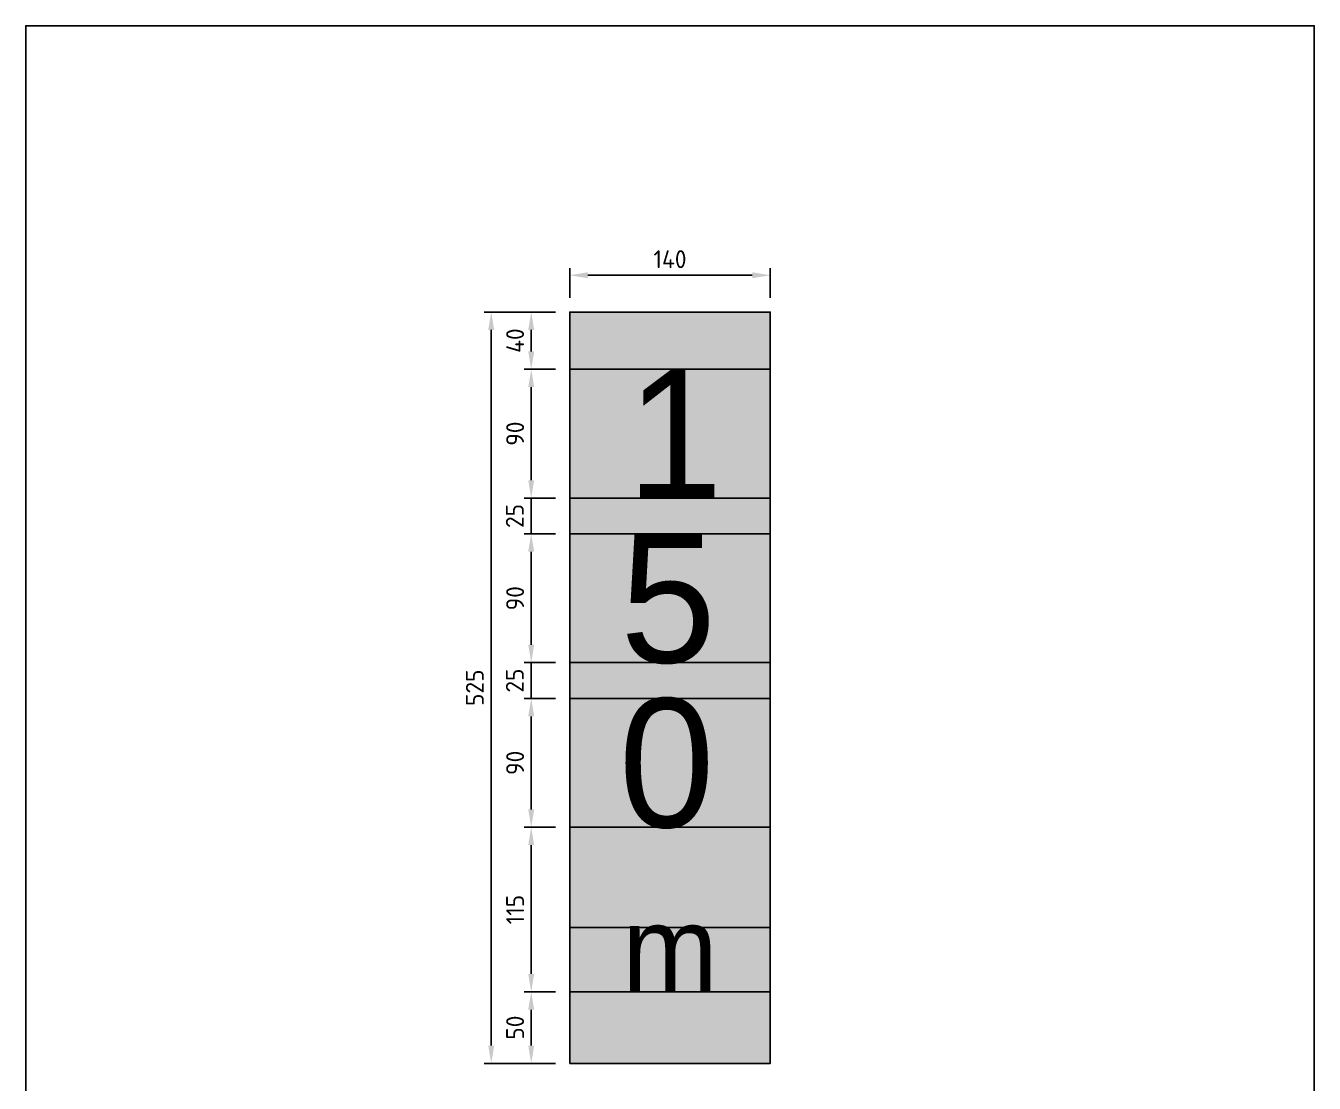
# Model space of a CAD drawing. Header units: millimetres. Extents: x 0 to 900, y 0 to 1385.
# Drawn here: x 0 to 900, y 646 to 1385 of the extents above; entities that cross this region are included whole.
import ezdxf

# ---------------------------------------------------------------- set-up
doc = ezdxf.new("R2010")
doc.units = ezdxf.units.MM
for name, color, linetype in [('DIM-ISO_1-10', 4, 'Continuous'), ('RAMME', 7, 'Continuous'), ('Skilt', 7, 'Continuous'), ('Skilt-tekst', 7, 'Continuous')]:
    doc.layers.add(name, color=color, linetype=linetype)
doc.layers.add('Hjelpelinjer', color=41, linetype='Continuous', plot=False)
doc.layers.add('Skravur-Gul', color=7, linetype='Continuous', true_color=0xffcc1f)
doc.styles.add('ISO25', font='ISO3098.shx')
doc.styles.add('NSB Myriad Semibold', font='Myrsmbd.ttf')
doc.dimstyles.new('DIM-ISO_1-5', dxfattribs={"dimscale": 5, "dimtxt": 2.5, "dimasz": 2.5, "dimexe": 1, "dimexo": 2, "dimgap": 1, "dimtad": 1, "dimdec": 0, "dimdsep": 46, "dimtxsty": 'ISO25', "dimcen": 0, "dimclrd": 256, "dimclre": 256, "dimclrt": 2, "dimadec": 0, "dimazin": 0, "dimtp": 0.1, "dimtm": 0.1, "dimtfac": 0.71, "dimtdec": 0, "dimtmove": 0, "dimatfit": 3, "dimfxl": 1, "dimtzin": 0, "dimarcsym": 0})

# ---------------------------------------------------------------- blocks, each defined once
blk = doc.blocks.new('*D19')
at = {"layer": 'Defpoints', "color": 0, "transparency": 16777216}
for p in [(353.06, 710), (380, 710), (380, 660)]:
    blk.add_point(p, dxfattribs=at)
at = {"layer": 'DIM-ISO_1-10', "lineweight": -2, "transparency": 16777216}
for p, q in [((370, 710), (348.06, 710)), ((353.06, 672.5), (353.06, 697.5)), ((370, 660), (348.06, 660))]:
    blk.add_line(p, q, dxfattribs=at)
at = {"layer": 'DIM-ISO_1-10', "transparency": 16777216}
for points in [[(350.97, 697.5), (355.14, 697.5), (353.06, 710)], [(350.97, 672.5), (355.14, 672.5), (353.06, 660)]]:
    blk.add_solid(points, dxfattribs=at)
at = {"layer": 'DIM-ISO_1-10', "color": 2, "transparency": 16777216, "insert": (341.81, 685), "char_height": 12.5, "attachment_point": 5, "rotation": 90, "style": 'ISO25'}
blk.add_mtext('50', dxfattribs=at)
blk = doc.blocks.new('*D20')
at = {"layer": 'Defpoints', "color": 0, "transparency": 16777216}
for p in [(353.06, 825), (380, 825), (380, 710)]:
    blk.add_point(p, dxfattribs=at)
at = {"layer": 'DIM-ISO_1-10', "lineweight": -2, "transparency": 16777216}
for p, q in [((370, 825), (348.06, 825)), ((353.06, 722.5), (353.06, 812.5)), ((370, 710), (348.06, 710))]:
    blk.add_line(p, q, dxfattribs=at)
at = {"layer": 'DIM-ISO_1-10', "transparency": 16777216}
for points in [[(350.97, 812.5), (355.14, 812.5), (353.06, 825)], [(350.97, 722.5), (355.14, 722.5), (353.06, 710)]]:
    blk.add_solid(points, dxfattribs=at)
at = {"layer": 'DIM-ISO_1-10', "color": 2, "transparency": 16777216, "insert": (341.81, 767.5), "char_height": 12.5, "attachment_point": 5, "rotation": 90, "style": 'ISO25'}
blk.add_mtext('115', dxfattribs=at)
blk = doc.blocks.new('*D21')
at = {"layer": 'Defpoints', "color": 0, "transparency": 16777216}
for p in [(353.06, 915), (380, 915), (380, 825)]:
    blk.add_point(p, dxfattribs=at)
at = {"layer": 'DIM-ISO_1-10', "lineweight": -2, "transparency": 16777216}
for p, q in [((370, 915), (348.06, 915)), ((353.06, 837.5), (353.06, 902.5)), ((370, 825), (348.06, 825))]:
    blk.add_line(p, q, dxfattribs=at)
at = {"layer": 'DIM-ISO_1-10', "transparency": 16777216}
for points in [[(350.97, 902.5), (355.14, 902.5), (353.06, 915)], [(350.97, 837.5), (355.14, 837.5), (353.06, 825)]]:
    blk.add_solid(points, dxfattribs=at)
at = {"layer": 'DIM-ISO_1-10', "color": 2, "transparency": 16777216, "insert": (341.81, 870), "char_height": 12.5, "attachment_point": 5, "rotation": 90, "style": 'ISO25'}
blk.add_mtext('90', dxfattribs=at)
blk = doc.blocks.new('*D22')
at = {"layer": 'Defpoints', "color": 0, "transparency": 16777216}
for p in [(353.06, 940), (380, 940), (380, 915)]:
    blk.add_point(p, dxfattribs=at)
at = {"layer": 'DIM-ISO_1-10', "lineweight": -2, "transparency": 16777216}
for p, q in [((353.06, 952.5), (353.06, 965)), ((370, 940), (348.06, 940)), ((353.06, 915), (353.06, 940)), ((370, 915), (348.06, 915)), ((353.06, 902.5), (353.06, 890))]:
    blk.add_line(p, q, dxfattribs=at)
at = {"layer": 'DIM-ISO_1-10', "transparency": 16777216}
for points in [[(350.97, 952.5), (355.14, 952.5), (353.06, 940)], [(350.97, 902.5), (355.14, 902.5), (353.06, 915)]]:
    blk.add_solid(points, dxfattribs=at)
at = {"layer": 'DIM-ISO_1-10', "color": 2, "transparency": 16777216, "insert": (341.59, 927.5), "char_height": 12.5, "attachment_point": 5, "rotation": 90, "style": 'ISO25'}
blk.add_mtext('25', dxfattribs=at)
blk = doc.blocks.new('*D23')
at = {"layer": 'Defpoints', "color": 0, "transparency": 16777216}
for p in [(353.06, 1030), (380, 1030), (380, 940)]:
    blk.add_point(p, dxfattribs=at)
at = {"layer": 'DIM-ISO_1-10', "lineweight": -2, "transparency": 16777216}
for p, q in [((370, 1030), (348.06, 1030)), ((353.06, 952.5), (353.06, 1017.5)), ((370, 940), (348.06, 940))]:
    blk.add_line(p, q, dxfattribs=at)
at = {"layer": 'DIM-ISO_1-10', "transparency": 16777216}
for points in [[(350.97, 1017.5), (355.14, 1017.5), (353.06, 1030)], [(350.97, 952.5), (355.14, 952.5), (353.06, 940)]]:
    blk.add_solid(points, dxfattribs=at)
at = {"layer": 'DIM-ISO_1-10', "color": 2, "transparency": 16777216, "insert": (341.81, 985), "char_height": 12.5, "attachment_point": 5, "rotation": 90, "style": 'ISO25'}
blk.add_mtext('90', dxfattribs=at)
blk = doc.blocks.new('*D24')
at = {"layer": 'Defpoints', "color": 0, "transparency": 16777216}
for p in [(353.06, 1055), (380, 1055), (380, 1030)]:
    blk.add_point(p, dxfattribs=at)
at = {"layer": 'DIM-ISO_1-10', "lineweight": -2, "transparency": 16777216}
for p, q in [((353.06, 1067.5), (353.06, 1080)), ((370, 1055), (348.06, 1055)), ((353.06, 1030), (353.06, 1055)), ((370, 1030), (348.06, 1030)), ((353.06, 1017.5), (353.06, 1005))]:
    blk.add_line(p, q, dxfattribs=at)
at = {"layer": 'DIM-ISO_1-10', "transparency": 16777216}
for points in [[(350.97, 1067.5), (355.14, 1067.5), (353.06, 1055)], [(350.97, 1017.5), (355.14, 1017.5), (353.06, 1030)]]:
    blk.add_solid(points, dxfattribs=at)
at = {"layer": 'DIM-ISO_1-10', "color": 2, "transparency": 16777216, "insert": (341.59, 1042.5), "char_height": 12.5, "attachment_point": 5, "rotation": 90, "style": 'ISO25'}
blk.add_mtext('25', dxfattribs=at)
blk = doc.blocks.new('*D25')
at = {"layer": 'Defpoints', "color": 0, "transparency": 16777216}
for p in [(353.06, 1145), (380, 1145), (380, 1055)]:
    blk.add_point(p, dxfattribs=at)
at = {"layer": 'DIM-ISO_1-10', "lineweight": -2, "transparency": 16777216}
for p, q in [((370, 1145), (348.06, 1145)), ((353.06, 1067.5), (353.06, 1132.5)), ((370, 1055), (348.06, 1055))]:
    blk.add_line(p, q, dxfattribs=at)
at = {"layer": 'DIM-ISO_1-10', "transparency": 16777216}
for points in [[(350.97, 1132.5), (355.14, 1132.5), (353.06, 1145)], [(350.97, 1067.5), (355.14, 1067.5), (353.06, 1055)]]:
    blk.add_solid(points, dxfattribs=at)
at = {"layer": 'DIM-ISO_1-10', "color": 2, "transparency": 16777216, "insert": (341.81, 1100), "char_height": 12.5, "attachment_point": 5, "rotation": 90, "style": 'ISO25'}
blk.add_mtext('90', dxfattribs=at)
blk = doc.blocks.new('*D26')
at = {"layer": 'Defpoints', "color": 0, "transparency": 16777216}
for p in [(353.06, 1185), (380, 1185), (380, 1145)]:
    blk.add_point(p, dxfattribs=at)
at = {"layer": 'DIM-ISO_1-10', "lineweight": -2, "transparency": 16777216}
for p, q in [((370, 1185), (348.06, 1185)), ((353.06, 1157.5), (353.06, 1172.5)), ((370, 1145), (348.06, 1145))]:
    blk.add_line(p, q, dxfattribs=at)
at = {"layer": 'DIM-ISO_1-10', "transparency": 16777216}
for points in [[(350.97, 1172.5), (355.14, 1172.5), (353.06, 1185)], [(350.97, 1157.5), (355.14, 1157.5), (353.06, 1145)]]:
    blk.add_solid(points, dxfattribs=at)
at = {"layer": 'DIM-ISO_1-10', "color": 2, "transparency": 16777216, "insert": (341.81, 1165), "char_height": 12.5, "attachment_point": 5, "rotation": 90, "style": 'ISO25'}
blk.add_mtext('40', dxfattribs=at)
blk = doc.blocks.new('*D27')
at = {"layer": 'Defpoints', "color": 0, "transparency": 16777216}
for p in [(325.13, 1185), (380, 1185), (380, 660)]:
    blk.add_point(p, dxfattribs=at)
at = {"layer": 'DIM-ISO_1-10', "lineweight": -2, "transparency": 16777216}
for p, q in [((370, 1185), (320.13, 1185)), ((325.13, 672.5), (325.13, 1172.5)), ((370, 660), (320.13, 660))]:
    blk.add_line(p, q, dxfattribs=at)
at = {"layer": 'DIM-ISO_1-10', "transparency": 16777216}
for points in [[(323.05, 1172.5), (327.22, 1172.5), (325.13, 1185)], [(323.05, 672.5), (327.22, 672.5), (325.13, 660)]]:
    blk.add_solid(points, dxfattribs=at)
at = {"layer": 'DIM-ISO_1-10', "color": 2, "transparency": 16777216, "insert": (313.67, 922.5), "char_height": 12.5, "attachment_point": 5, "rotation": 90, "style": 'ISO25'}
blk.add_mtext('525', dxfattribs=at)
blk = doc.blocks.new('*D28')
at = {"layer": 'Defpoints', "color": 0, "transparency": 16777216}
for p in [(520, 1210.67), (380, 1185), (520, 1185)]:
    blk.add_point(p, dxfattribs=at)
at = {"layer": 'DIM-ISO_1-10', "lineweight": -2, "transparency": 16777216}
for p, q in [((380, 1195), (380, 1215.67)), ((520, 1195), (520, 1215.67)), ((392.5, 1210.67), (507.5, 1210.67))]:
    blk.add_line(p, q, dxfattribs=at)
at = {"layer": 'DIM-ISO_1-10', "transparency": 16777216}
for points in [[(392.5, 1212.75), (392.5, 1208.59), (380, 1210.67)], [(507.5, 1212.75), (507.5, 1208.59), (520, 1210.67)]]:
    blk.add_solid(points, dxfattribs=at)
at = {"layer": 'DIM-ISO_1-10', "color": 2, "transparency": 16777216, "insert": (450, 1221.92), "char_height": 12.5, "attachment_point": 5, "style": 'ISO25'}
blk.add_mtext('140', dxfattribs=at)

msp = doc.modelspace()

# ---------------------------------------------------------------- hatches: boundary and pattern name
at = {"layer": 'Skravur-Gul'}
h = msp.add_hatch(color=256, dxfattribs=at)
h.dxf.hatch_style = 1
h.paths.add_polyline_path([(380, 660), (520, 660), (520, 1185), (380, 1185)])

# ---------------------------------------------------------------- linework, layer by layer
at = {"layer": 'Hjelpelinjer'}
for p, q in [((380, 1145), (520, 1145)), ((380, 1055), (520, 1055)), ((380, 1030), (520, 1030)), ((380, 940), (520, 940)), ((380, 915), (520, 915)), ((380, 825), (520, 825)), ((380, 755), (520, 755)), ((380, 710), (520, 710))]:
    msp.add_line(p, q, dxfattribs=at)
at = {"layer": 'RAMME'}
msp.add_lwpolyline([(0, 0), (900, 0), (900, 1385), (0, 1385)], close=True, dxfattribs=at)
at = {"layer": 'Skilt'}
msp.add_lwpolyline([(380, 660), (520, 660), (520, 1185), (380, 1185)], close=True, dxfattribs=at)

# ---------------------------------------------------------------- texts
at = {"layer": 'Skilt-tekst', "style": 'NSB Myriad Semibold'}
for s, p in [('1', (419.89, 1055)), ('5', (415.22, 940)), ('0', (414.21, 825))]:
    msp.add_text(s, height=90, dxfattribs=at).set_placement(p)
at = {"layer": 'Skilt-tekst', "insert": (450, 770), "char_height": 60, "attachment_point": 2, "line_spacing_factor": 0.766667, "style": 'NSB Myriad Semibold'}
msp.add_mtext_dynamic_manual_height_columns('m', width=140, gutter_width=1.25, heights=[0], dxfattribs=at)

# ---------------------------------------------------------------- dimensions: what is measured, and where the dimension line sits
at = {"layer": 'DIM-ISO_1-10'}
dim = msp.add_linear_dim(base=(520, 1210.67), p1=(380, 1185), p2=(520, 1185), dimstyle='DIM-ISO_1-5', dxfattribs=at)
dim.commit()
dim.dimension.update_dxf_attribs({"geometry": '*D28', "text_midpoint": (450, 1221.92)})
for base, p2, picture, middle in [((325.13, 1185), (380, 1185), '*D27', (313.67, 922.5)), ((353.06, 710), (380, 710), '*D19', (341.81, 685))]:
    dim = msp.add_linear_dim(base=base, p1=(380, 660), p2=p2, angle=90, dimstyle='DIM-ISO_1-5', dxfattribs=at)
    dim.commit()
    dim.dimension.update_dxf_attribs({"geometry": picture, "text_midpoint": middle})
for base, p1, p2, picture, middle in [((353.06, 1185), (380, 1145), (380, 1185), '*D26', (341.81, 1165)), ((353.06, 1145), (380, 1055), (380, 1145), '*D25', (341.81, 1100)), ((353.06, 1055), (380, 1030), (380, 1055), '*D24', (341.59, 1042.5)), ((353.06, 1030), (380, 940), (380, 1030), '*D23', (341.81, 985)), ((353.06, 940), (380, 915), (380, 940), '*D22', (341.59, 927.5)), ((353.06, 915), (380, 825), (380, 915), '*D21', (341.81, 870)), ((353.06, 825), (380, 710), (380, 825), '*D20', (341.81, 767.5))]:
    dim = msp.add_linear_dim(base=base, p1=p1, p2=p2, angle=90, dimstyle='DIM-ISO_1-5', override={"dimtmove": 1}, dxfattribs=at)
    dim.commit()
    dim.dimension.update_dxf_attribs({"geometry": picture, "text_midpoint": middle})

doc.saveas('drawing.dxf')
